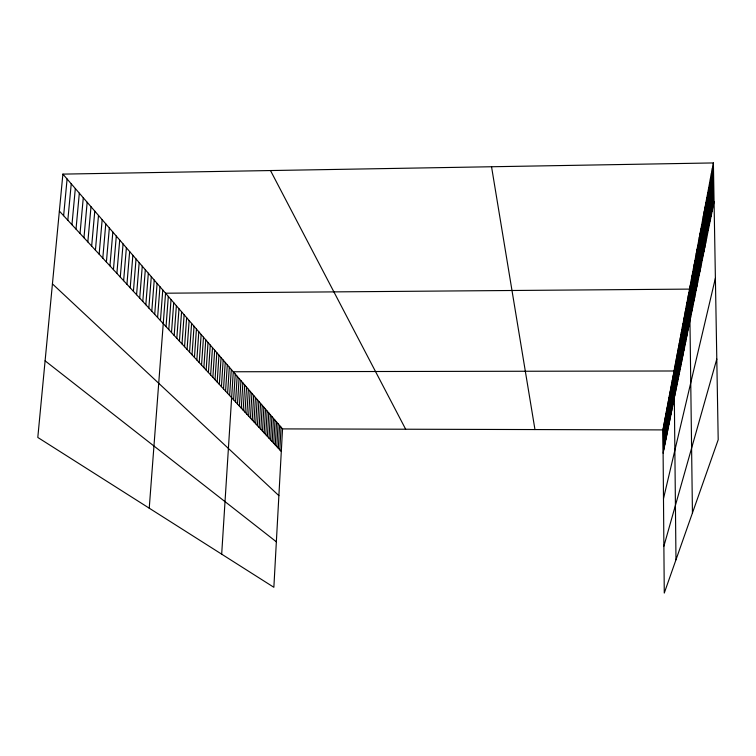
<?xml version="1.0" encoding="UTF-8"?>
<svg xmlns="http://www.w3.org/2000/svg" width="756" height="756" viewBox="0 0 756 756"><rect width="100%" height="100%" fill="white"/><g stroke="black" fill="none" stroke-linecap="round" stroke-linejoin="round"><path stroke-width="1.13" d="M272.169 441.599L273.483 418.389M273.729 443.29L275.023 420.185M275.269 444.963L276.554 421.961M276.8 446.616L278.076 423.719M278.312 448.261L279.578 425.458M279.815 449.877L281.062 427.187M62.89 174.116L282.536 428.898L273.861 587.289L37.8 437.45L62.89 174.116L713.39 162.937L718.2 439.727L664.269 593.063L662.918 429.899L713.39 162.937M262.493 431.118L263.882 407.257M264.146 432.914L265.526 409.157M265.781 434.681L267.142 411.037M267.407 436.439L268.749 412.908M269.013 438.178L270.346 414.751M270.601 439.897L271.924 416.575M253.978 421.895L255.434 397.458M255.717 423.776L257.153 399.451M257.437 425.637L258.864 401.436M259.138 427.48L260.555 403.392M260.829 429.313L262.228 405.339M245.01 412.181L246.541 387.138M246.843 414.165L248.355 389.245M248.648 416.121L250.151 391.334M250.444 418.068L251.928 393.394M252.22 419.986L253.695 395.435M235.56 401.937L237.167 376.271M237.488 404.035L239.085 378.491M239.397 406.104L240.975 380.693M241.287 408.145L242.856 382.867M243.158 410.177L244.708 385.012M225.581 391.135L227.282 364.798M227.622 393.337L229.304 367.151M229.635 395.53L231.298 369.467M221.678 554.176L233.283 371.763L674.059 370.988L675.977 559.761M233.604 399.82L235.239 374.031M217.189 382.045L218.966 355.159M219.325 384.35L221.083 357.607M221.432 386.637L223.171 360.036M223.521 388.896L225.241 362.436M206.152 370.081L208.032 342.477M208.41 372.528L210.272 345.067M210.641 374.948L212.483 347.637M212.852 377.339L214.666 350.17M215.035 379.71L216.83 352.683M196.844 359.998L198.809 331.78M199.206 362.568L201.153 334.502M201.55 365.101L203.477 337.185M203.865 367.605L205.764 339.85M189.558 352.116L191.599 323.417M192.015 354.781L194.037 326.242M194.443 357.408L196.437 329.03M179.427 341.145L181.572 311.784M182.007 343.942L184.124 314.751M184.559 346.702L186.647 317.671M187.072 349.423L189.142 320.563M171.499 332.545L173.719 302.674M174.173 335.447L176.365 305.755M176.819 338.31L178.992 308.788M160.442 320.572L162.776 289.983M149.234 508.183L165.555 293.205L689.538 289.104L692.439 512.965M166.036 326.63L168.314 296.409M168.786 329.607L171.036 299.556M151.786 311.198L154.224 280.06M154.715 314.364L157.106 283.415M157.598 317.492L159.96 286.722M142.789 301.446L145.313 269.731M145.832 304.744L148.327 273.218M148.828 307.994L151.294 276.658M133.415 291.296L136.042 258.977M136.581 294.727L139.18 262.606M139.709 298.11L142.27 266.197M123.634 280.703L126.375 247.77M126.942 284.284L129.645 251.55M130.202 287.819L132.867 255.292M116.887 273.398L119.703 240.03M120.289 277.074L123.067 243.923M106.398 262.03L109.337 228M109.941 265.876L112.842 232.064M113.438 269.665L116.301 236.07M99.14 254.167L102.164 219.684M102.797 258.127L105.774 223.87M87.838 241.929L91.003 206.738M91.665 246.069L94.783 211.113M95.426 250.151L98.497 215.432M80.023 233.462L83.283 197.77M83.963 237.724L87.167 202.287M71.952 224.721L75.317 188.537M76.016 229.125L79.323 193.186M63.627 215.706L67.095 179.002M67.823 220.251L71.234 183.802M663.106 453.156L714.061 201.71M663.485 498.62L715.393 278.161M663.881 546.182L716.801 359.053M282.536 428.898L662.918 429.899M45.095 360.829L276.346 541.806M52.429 283.887L278.879 495.643M59.365 211.085L281.298 451.493M270.497 170.554L405.66 429.219M491.542 166.745L534.965 429.559M712.398 168.153L713.059 206.643M711.424 173.285L712.076 211.491M710.47 178.34L711.112 216.254M709.534 183.302L710.158 220.95M708.608 188.187L709.232 225.562M707.701 192.997L708.306 230.098M706.803 197.732L707.399 234.568M705.924 202.391L706.51 238.972M705.055 206.974L705.631 243.3M704.205 211.491L704.772 247.552M703.363 215.942L703.921 251.748M702.541 220.317L703.08 255.878M701.719 224.626L702.258 259.951M700.916 228.879L701.445 263.957M700.132 233.065L700.651 267.898M699.347 237.186L699.858 271.791M698.582 241.249L699.083 275.619M697.826 245.246L698.317 279.399M697.079 249.196L697.561 283.113M696.342 253.08L696.824 286.779M695.615 256.917L696.087 290.389M694.906 260.697L695.369 293.952M694.197 264.42L694.66 297.467M693.507 268.096L693.951 300.926M692.817 271.716L693.261 304.347M692.146 275.288L692.581 307.711M691.475 278.813L691.91 311.028M690.823 282.29L691.249 314.307M690.171 285.721L690.587 317.539M688.905 292.449L689.302 323.88M688.272 295.757L688.678 326.998M687.658 299.026L688.054 330.07M687.053 302.239L687.44 333.103M686.448 305.424L686.826 336.099M685.853 308.561L686.231 339.047M685.267 311.661L685.645 341.967M684.69 314.713L685.059 344.849M684.123 317.737L684.482 347.694M683.556 320.714L683.915 350.491M682.999 323.662L683.348 353.269M682.451 326.564L682.8 356M681.912 329.436L682.252 358.703M681.373 332.271L681.704 361.377M680.844 335.078L681.175 364.014M680.324 337.847L680.646 366.613M679.805 340.578L680.126 369.193M679.294 343.281L679.606 371.735M678.784 345.946L679.096 374.239M678.293 348.582L678.595 376.724M677.801 351.19L678.104 379.172M677.31 353.77L677.612 381.6M676.828 356.312L677.121 383.991M676.355 358.826L676.648 386.363M675.883 361.321L676.166 388.697M675.42 363.778L675.703 391.013M674.957 366.206L675.24 393.3M674.503 368.607L674.777 395.558M673.615 373.332L673.88 400M673.171 375.656L673.435 402.183M672.736 377.953L673.001 404.347M672.311 380.23L672.566 406.482M671.886 382.479L672.141 408.599M671.46 384.7L671.715 410.688M671.044 386.902L671.3 412.757M670.638 389.075L670.884 414.798M670.232 391.23L670.468 416.821M669.825 393.356L670.071 418.824M669.429 395.464L669.665 420.808M669.032 397.543L669.268 422.765M668.644 399.612L668.871 424.702M668.257 401.653L668.484 426.62M667.879 403.666L668.106 428.52M667.501 405.67L667.718 430.4M667.123 407.645L667.35 432.252M666.754 409.61L666.972 434.095M666.386 411.547L666.603 435.919M666.027 413.466L666.234 437.724M665.667 415.365L665.875 439.501M665.308 417.246L665.516 441.268M664.959 419.107L665.167 443.016M664.609 420.95L664.817 444.755M664.269 422.774L664.467 446.465M663.919 424.579L664.118 448.166M663.588 426.365L663.777 449.839M663.248 428.142L663.447 451.512"/></g></svg>
